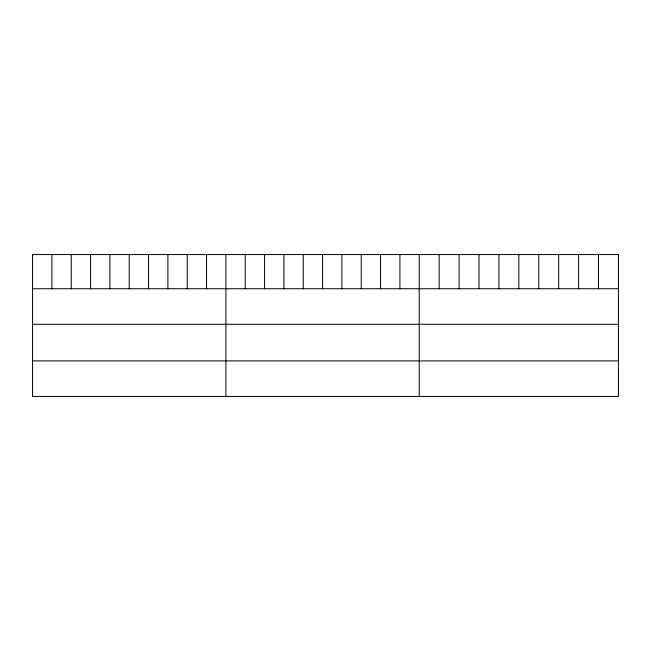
<?xml version="1.0" encoding="UTF-8"?>
<svg xmlns="http://www.w3.org/2000/svg" width="651" height="651" viewBox="0 0 651 651"><rect width="100%" height="100%" fill="white"/><g stroke="black" fill="none" stroke-linecap="round" stroke-linejoin="round"><path stroke-width="0.98" d="M32.55 288.735L618.45 288.735M32.55 324.279L618.45 324.279M32.55 360.898L618.45 360.898M598.529 254.565L598.529 288.735M578.609 254.565L578.609 288.735M558.688 254.565L558.688 288.735M538.768 254.565L538.768 288.735M518.847 254.565L518.847 288.735M498.926 254.565L498.926 288.735M479.006 254.565L479.006 288.735M459.085 254.565L459.085 288.735M439.165 254.565L439.165 288.735M419.244 254.565L419.244 396.435M399.909 254.565L399.909 288.735M380.575 254.565L380.575 288.735M361.24 254.565L361.24 288.735M341.905 254.565L341.905 288.735M322.57 254.565L322.57 288.735M303.236 254.565L303.236 288.735M283.901 254.565L283.901 288.735M264.566 254.565L264.566 288.735M245.232 254.565L245.232 288.735M225.897 254.565L225.897 396.435M206.562 254.565L206.562 288.735M187.228 254.565L187.228 288.735M167.893 254.565L167.893 288.735M148.558 254.565L148.558 288.735M129.224 254.565L129.224 288.735M109.889 254.565L109.889 288.735M90.554 254.565L90.554 288.735M71.219 254.565L71.219 288.735M51.885 254.565L51.885 288.735M618.45 254.565L32.55 254.565L32.55 396.435L618.45 396.435L618.45 254.565"/></g></svg>
